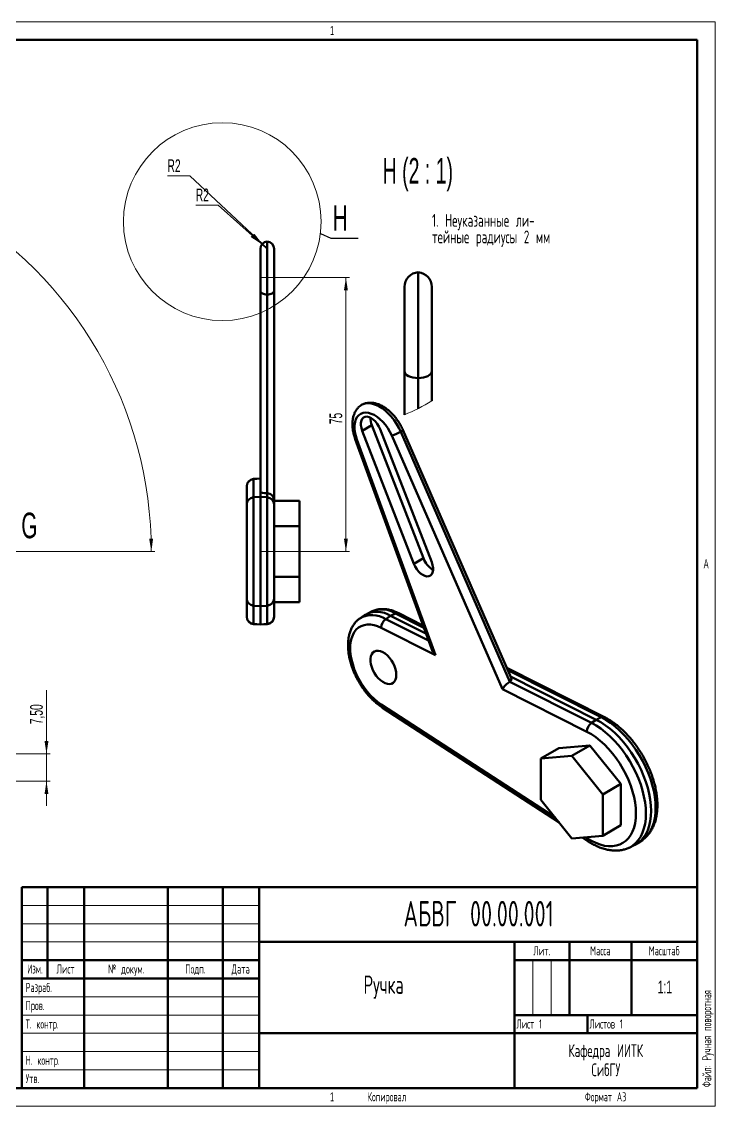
# Model space of a CAD drawing. Header units: millimetres. Extents: x 0 to 420, y 0 to 297.
# Drawn here: x 229.9 to 420, y 0 to 297 of the extents above; entities that cross this region are included whole.
import ezdxf

# ---------------------------------------------------------------- set-up
doc = ezdxf.new("R2010")
doc.units = ezdxf.units.MM
doc.layers.add('ОСНОВНОЙ', color=7, linetype='Continuous', lineweight=25)
doc.styles.add('SLDTEXTSTYLE0', font='TXT', dxfattribs={"width": 0.605, "bigfont": 'bigfont'})
doc.styles.add('SLDTEXTSTYLE1', font='TXT', dxfattribs={"width": 0.620146, "bigfont": 'bigfont'})
doc.styles.add('SLDTEXTSTYLE2', font='TXT', dxfattribs={"width": 0.605})
doc.styles.add('SLDTEXTSTYLE3', font='TXT', dxfattribs={"width": 0.559127, "bigfont": 'bigfont'})
doc.styles.add('SLDTEXTSTYLE4', font='TXT', dxfattribs={"width": 0.57})
doc.dimstyles.new('SLDDIMSTYLE0', dxfattribs={"dimtxt": 3.5, "dimasz": 3.5, "dimexe": 0, "dimexo": 0.0625, "dimgap": 0.875, "dimtad": 2, "dimdec": 4, "dimzin": 12, "dimdsep": 46, "dimtxsty": 'SLDTEXTSTYLE2', "dimsah": 1, "dimcen": 0.09, "dimazin": 3, "dimtfac": 1, "dimtdec": 3, "dimtofl": 0, "dimtmove": 0, "dimatfit": 3, "dimfxl": 0, "dimfrac": 2, "dimtolj": 1, "dimtzin": 12, "dimarcsym": 0})
doc.dimstyles.new('SLDDIMSTYLE1', dxfattribs={"dimtxt": 3.5, "dimasz": 3.5, "dimexe": 0, "dimexo": 0.0625, "dimgap": 0.875, "dimtad": 2, "dimrnd": 1e-09, "dimzin": 12, "dimdsep": 46, "dimtxsty": 'SLDTEXTSTYLE2', "dimsah": 1, "dimcen": 0.09, "dimadec": 0, "dimazin": 3, "dimtfac": 1, "dimtdec": 3, "dimtofl": 0, "dimtmove": 0, "dimatfit": 3, "dimfxl": 0, "dimfrac": 2, "dimtolj": 1, "dimtzin": 12, "dimarcsym": 0})
doc.dimstyles.new('SLDDIMSTYLE2', dxfattribs={"dimtxt": 3.5, "dimasz": 3.5, "dimexe": 0, "dimexo": 0.0625, "dimgap": 0.875, "dimtad": 0, "dimtih": 1, "dimtoh": 1, "dimrnd": 1e-09, "dimzin": 12, "dimdsep": 46, "dimtxsty": 'SLDTEXTSTYLE2', "dimsah": 1, "dimcen": 0, "dimadec": 0, "dimazin": 3, "dimtfac": 1, "dimtdec": 3, "dimtofl": 0, "dimtmove": 0, "dimatfit": 3, "dimfxl": 0, "dimfrac": 2, "dimtolj": 1, "dimtzin": 12, "dimarcsym": 0})
doc.dimstyles.new('SLDDIMSTYLE3', dxfattribs={"dimtxt": 3.5, "dimasz": 3.5, "dimexe": 0, "dimexo": 0.0625, "dimgap": 0.875, "dimtad": 2, "dimrnd": 1e-09, "dimzin": 12, "dimdsep": 46, "dimtxsty": 'SLDTEXTSTYLE2', "dimsah": 1, "dimcen": 0.09, "dimadec": 0, "dimazin": 3, "dimtfac": 1, "dimtdec": 3, "dimtmove": 0, "dimatfit": 0, "dimfxl": 0, "dimfrac": 2, "dimtolj": 1, "dimtzin": 12, "dimarcsym": 0})
doc.dimstyles.new('SLDDIMSTYLE4', dxfattribs={"dimtxt": 0.18, "dimasz": 3.5, "dimexe": 0, "dimexo": 0.0625, "dimgap": 0, "dimtad": 0, "dimtih": 1, "dimtoh": 1, "dimdec": 0, "dimrnd": 1e-09, "dimzin": 0, "dimdsep": 46, "dimtxsty": 'Standard', "dimblk1": 'NONE', "dimblk2": 'NONE', "dimsah": 1, "dimcen": 0.09, "dimadec": 0, "dimazin": 0, "dimtfac": 3.5, "dimtdec": 0, "dimtofl": 0, "dimtmove": 0, "dimatfit": 3, "dimldrblk": 'NONE', "dimfxl": 0, "dimfrac": 2, "dimtolj": 1, "dimtzin": 0, "dimarcsym": 0})

# ---------------------------------------------------------------- blocks, each defined once
blk = doc.blocks.new('_D')
at = {"color": 7, "linetype": 'Continuous', "lineweight": 0}
for p, q in [((111.28, 229.2), (100.63, 247.65)), ((194.5, 151.92), (266.45, 151.92))]:
    blk.add_line(p, q, dxfattribs=at)
at = {"color": 7, "linetype": 'Continuous', "lineweight": 18}
blk.add_arc((155.9, 151.92), 109.54, 0, 120, dxfattribs=at)
for points in [[(101.13, 246.79), (104.45, 248.02), (103.93, 248.96)], [(265.45, 151.92), (265.93, 155.43), (264.85, 155.41)]]:
    blk.add_solid(points, dxfattribs=at)
at = {"color": 7, "linetype": 'Continuous', "lineweight": 18, "insert": (208.62, 253.18), "char_height": 3.5, "attachment_point": 1, "rotation": 330, "style": 'SLDTEXTSTYLE2'}
blk.add_mtext('120°', dxfattribs=at)
blk = doc.blocks.new('_D_5')
at = {"color": 7, "linetype": 'Continuous', "lineweight": 0}
for p, q in [((295.34, 226.92), (319.77, 226.92)), ((318.77, 151.92), (318.77, 226.92)), ((295.34, 151.92), (319.77, 151.92))]:
    blk.add_line(p, q, dxfattribs=at)
at = {"color": 7, "linetype": 'Continuous', "lineweight": 18}
for points in [[(318.77, 226.92), (318.23, 223.42), (319.31, 223.42)], [(318.77, 151.92), (319.31, 155.42), (318.23, 155.42)]]:
    blk.add_solid(points, dxfattribs=at)
at = {"color": 7, "linetype": 'Continuous', "lineweight": 18, "insert": (314.26, 186.75), "char_height": 3.5, "attachment_point": 1, "rotation": 90, "style": 'SLDTEXTSTYLE2'}
blk.add_mtext('75', dxfattribs=at)
blk = doc.blocks.new('_D_6')
at = {"color": 7, "linetype": 'Continuous', "lineweight": 0}
for p, q in [((283.75, 246.79), (277.61, 246.79)), ((295.6, 236.13), (283.75, 246.79)), ((297.08, 234.79), (295.6, 236.13))]:
    blk.add_line(p, q, dxfattribs=at)
at = {"color": 7, "linetype": 'Continuous', "lineweight": 18}
blk.add_solid([(295.6, 236.13), (293.36, 238.87), (292.63, 238.07)], dxfattribs=at)
at = {"color": 7, "linetype": 'Continuous', "lineweight": 18, "insert": (277.61, 251.3), "char_height": 3.5, "attachment_point": 1, "style": 'SLDTEXTSTYLE2'}
blk.add_mtext('R2', dxfattribs=at)
blk = doc.blocks.new('_D_7')
at = {"color": 7, "linetype": 'Continuous', "lineweight": 0}
for p, q in [((276, 254.79), (269.86, 254.79)), ((295.87, 236.16), (276, 254.79)), ((297.33, 234.79), (295.87, 236.16))]:
    blk.add_line(p, q, dxfattribs=at)
at = {"color": 7, "linetype": 'Continuous', "lineweight": 18}
blk.add_solid([(295.87, 236.16), (293.69, 238.94), (292.95, 238.16)], dxfattribs=at)
at = {"color": 7, "linetype": 'Continuous', "lineweight": 18, "insert": (269.86, 259.3), "char_height": 3.5, "attachment_point": 1, "style": 'SLDTEXTSTYLE2'}
blk.add_mtext('R2', dxfattribs=at)
blk = doc.blocks.new('_None')
blk = doc.blocks.new('_D_12')
at = {"color": 7, "linetype": 'Continuous', "lineweight": 0}
for p, q in [((236.71, 96.52), (236.71, 113.94)), ((196.04, 96.52), (237.71, 96.52)), ((236.71, 96.52), (236.71, 89.02)), ((195.51, 89.02), (237.71, 89.02)), ((236.71, 89.02), (236.71, 82.29))]:
    blk.add_line(p, q, dxfattribs=at)
at = {"color": 7, "linetype": 'Continuous', "lineweight": 18}
for points in [[(236.71, 96.52), (237.25, 100.02), (236.18, 100.02)], [(236.71, 89.02), (236.18, 85.52), (237.25, 85.52)]]:
    blk.add_solid(points, dxfattribs=at)
at = {"color": 7, "linetype": 'Continuous', "lineweight": 18, "insert": (232.2, 104.59), "char_height": 3.5, "attachment_point": 1, "rotation": 90, "style": 'SLDTEXTSTYLE2'}
blk.add_mtext('7,50', dxfattribs=at)

msp = doc.modelspace()

# ---------------------------------------------------------------- linework, layer by layer
at = {"color": 7, "linetype": 'Continuous', "lineweight": 18}
for p, q in [((0, 297), (420, 297)), ((420, 297), (420, 0)), ((230, 55), (295, 55)), ((230, 50), (295, 50)), ((230, 45), (295, 45)), ((370, 40), (370, 25)), ((375, 40), (375, 25)), ((230, 30), (295, 30)), ((230, 25), (295, 25)), ((230, 20), (295, 20)), ((230, 15), (295, 15)), ((230, 10), (295, 10)), ((0, 0), (420, 0))]:
    msp.add_line(p, q, dxfattribs=at)
at = {"color": 7, "linetype": 'Continuous', "lineweight": 50}
for p, q in [((415, 292), (20, 292)), ((415, 5), (415, 292)), ((295.33369, 223.22458), (295.33369, 234.79069)), ((297.2232, 222.28708), (297.2232, 236.78763)), ((299.08369, 234.7925), (299.08369, 223.22373)), ((338.58758, 199.38457), (338.58758, 228.38569)), ((295.33369, 168.14131), (295.33369, 223.22458)), ((299.08369, 223.22373), (299.08369, 166.07845)), ((334.80856, 201.25959), (334.80856, 224.3918)), ((342.30856, 224.39543), (342.30856, 201.25788)), ((297.2232, 167.87612), (297.2232, 222.28708)), ((334.80856, 189.34388), (334.80856, 201.25959)), ((338.58758, 191.09761), (338.58758, 199.38457)), ((342.30856, 201.25788), (342.30856, 193.19063)), ((325.88867, 186.51774), (323.23702, 184.98697)), ((323.23702, 184.98697), (337.37916, 148.53709)), ((325.88867, 186.51774), (340.03081, 150.06785)), ((342.27814, 148.97513), (328.136, 185.42501)), ((333.80333, 184.6919), (363.69299, 116.26566)), ((364.03631, 117.33612), (334.38733, 185.21137)), ((321.32248, 182.71847), (342.19497, 125.33829)), ((321.78778, 182.58575), (343.273, 123.52114)), ((361.6595, 114.23644), (331.31818, 183.69665)), ((291.58369, 169.75756), (291.58369, 169.7925)), ((291.58369, 164.76734), (291.58369, 169.75756)), ((295.33369, 171.91976), (293.44417, 171.78763)), ((293.44417, 171.74879), (295.33369, 171.88066)), ((293.44417, 171.78763), (293.44417, 171.74879)), ((293.44417, 171.74879), (293.44417, 166.75857)), ((293.44417, 166.75857), (295.33369, 166.89043)), ((293.44417, 166.75857), (293.44417, 137.08096)), ((295.33369, 168.14131), (295.33369, 166.89043)), ((295.33369, 166.89043), (295.33369, 136.94909)), ((297.2232, 166.75857), (295.33369, 166.89043)), ((297.2232, 166.75857), (297.2232, 167.87612)), ((297.2232, 137.08096), (297.2232, 166.75857)), ((291.58369, 139.07218), (291.58369, 164.76734)), ((299.08369, 166.07845), (299.08369, 164.76734)), ((306.08369, 165.77617), (299.08369, 165.77617)), ((299.08369, 164.76734), (299.08369, 139.07218)), ((306.08369, 165.77617), (306.08369, 158.84796)), ((306.08369, 158.84796), (299.08369, 158.84796)), ((306.08369, 158.84796), (306.08369, 144.99156)), ((340.03081, 150.06785), (337.37916, 148.53709)), ((306.08369, 144.99156), (299.08369, 144.99156)), ((306.08369, 144.99156), (306.08369, 138.06335)), ((291.58369, 134.08196), (291.58369, 139.07218)), ((293.44417, 137.08096), (295.33369, 136.94909)), ((293.44417, 137.08096), (293.44417, 132.09073)), ((297.2232, 137.08096), (295.33369, 136.94909)), ((295.33369, 136.94909), (295.33369, 131.95886)), ((297.2232, 132.09073), (297.2232, 137.08096)), ((299.08369, 139.07218), (299.08369, 134.08196)), ((306.08369, 138.06335), (299.08369, 138.06335)), ((291.58369, 134.04702), (291.58369, 134.08196)), ((299.08369, 134.08196), (299.08369, 134.04702)), ((323.82792, 134.46952), (322.56108, 133.58581)), ((325.96852, 135.55289), (324.56973, 134.89776)), ((329.69588, 133.4333), (331.02613, 134.31566)), ((332.36805, 134.97592), (331.02613, 134.31566)), ((340.70779, 129.42667), (331.02613, 134.31566)), ((340.11161, 131.06562), (332.36805, 134.97592)), ((339.88815, 131.67994), (333.2591, 135.02744)), ((293.44417, 132.09073), (295.33369, 131.95886)), ((293.44417, 132.09073), (293.44417, 132.05189)), ((293.44417, 132.05189), (295.33369, 131.91976)), ((297.2232, 132.09073), (295.33369, 131.95886)), ((295.33369, 131.91976), (297.2232, 132.05189)), ((295.33369, 131.95886), (295.33369, 131.91976)), ((297.2232, 132.05189), (297.2232, 132.09073)), ((343.273, 123.52114), (328.46849, 130.99703)), ((329.69588, 133.4333), (341.40032, 127.52287)), ((389.60667, 106.5734), (362.83158, 120.09411)), ((388.71562, 106.52188), (363.11262, 119.45072)), ((363.69299, 116.26566), (386.04345, 104.97927)), ((387.3737, 105.86162), (363.86243, 117.73419)), ((384.81606, 102.54299), (361.6595, 114.23644)), ((328.46849, 110.01588), (376.00485, 79.13618)), ((328.79319, 109.1551), (377.09816, 77.77611)), ((386.04345, 104.97927), (387.3737, 105.86162)), ((388.71562, 106.52188), (387.3737, 105.86162)), ((372.1709, 95.21989), (377.12065, 98.07732)), ((385.60593, 98.83603), (377.12065, 98.07732)), ((380.65618, 95.9786), (385.60593, 98.83603)), ((394.09121, 88.28042), (385.60593, 98.83603)), ((380.65618, 95.9786), (372.1709, 95.21989)), ((372.1709, 95.21989), (372.1709, 83.90557)), ((389.14146, 85.42299), (380.65618, 95.9786)), ((389.14146, 85.42299), (394.09121, 88.28042)), ((394.09121, 76.9661), (394.09121, 88.28042)), ((372.1709, 83.90557), (380.65618, 73.34996)), ((389.14146, 74.10867), (389.14146, 85.42299)), ((389.14146, 74.10867), (394.09121, 76.9661)), ((380.65618, 73.34996), (389.14146, 74.10867)), ((383.51789, 73.60584), (385.14077, 72.55162)), ((384.39724, 73.68447), (384.81606, 73.4124)), ((396.3512, 70.81207), (397.75, 71.4672)), ((398.73907, 72.03818), (400.00592, 72.92189)), ((230, 60), (415, 60)), ((230, 60), (230, 5)), ((237, 35), (237, 60)), ((247, 60), (247, 5)), ((270, 60), (270, 5)), ((285, 60), (285, 5)), ((295, 60), (295, 5)), ((295, 45), (415, 45)), ((365, 45), (365, 5)), ((380, 45), (380, 25)), ((397, 45), (397, 25)), ((230, 40), (295, 40)), ((365, 40), (415, 40)), ((230, 35), (295, 35)), ((365, 25), (415, 25)), ((385, 25), (385, 20)), ((295, 20), (415, 20)), ((20, 5), (415, 5))]:
    msp.add_line(p, q, dxfattribs=at)
at = {"color": 7, "linetype": 'Continuous', "lineweight": 50, "flags": 128}
for points in [[(297.2232, 222.28708), (296.84913, 222.31362), (296.4924, 222.37275), (296.16578, 222.46236), (295.88094, 222.57925), (295.64808, 222.71923), (295.47553, 222.87729), (295.36947, 223.04777), (295.33369, 223.22458)], [(299.08369, 223.22373), (299.04859, 223.0486), (298.94452, 222.87961), (298.77514, 222.7227), (298.54639, 222.58337), (298.26631, 222.46653), (297.94471, 222.37625), (297.59289, 222.31573), (297.2232, 222.28708)], [(338.58758, 199.38457), (337.83945, 199.43765), (337.12599, 199.55592), (336.47273, 199.73515), (335.90305, 199.96892), (335.43734, 200.24888), (335.09224, 200.56499), (334.88012, 200.90597), (334.80856, 201.25959)], [(342.30856, 201.25788), (342.23836, 200.90762), (342.03023, 200.56963), (341.69147, 200.25582), (341.23397, 199.97717), (340.6738, 199.74348), (340.0306, 199.56293), (339.32697, 199.44188), (338.58758, 199.38457)], [(322.85032, 191.92263), (323.0418, 192.04629), (323.69879, 192.34713), (324.42485, 192.50692), (325.20838, 192.52309), (326.03684, 192.3954), (326.897, 192.12588), (327.77508, 191.71884), (328.65707, 191.18079), (329.52884, 190.52033), (330.37646, 189.74803), (331.18638, 188.87623), (331.94565, 187.91887), (332.64212, 186.89127), (333.26467, 185.80985), (333.80333, 184.6919)], [(331.31818, 183.69665), (330.8214, 184.71393), (330.23864, 185.69054), (329.58208, 186.60611), (328.8654, 187.44151), (328.10359, 188.17931), (327.31253, 188.8041), (326.50876, 189.30284), (325.70903, 189.66512), (324.93006, 189.88338), (324.18811, 189.95305), (323.49865, 189.87268), (322.87609, 189.64396), (322.33343, 189.27165), (321.88199, 188.76353), (321.53119, 188.13021), (321.28836, 187.3849), (321.15858, 186.54318), (321.14454, 185.6226), (321.24654, 184.64239), (321.46246, 183.62301), (321.78778, 182.58575)], [(328.136, 185.42501), (327.78844, 186.17806), (327.34902, 186.88863), (326.83694, 187.52566), (326.27458, 188.0613), (325.68651, 188.47216), (325.09845, 188.74026), (324.53609, 188.85391), (324.02401, 188.80812), (323.58458, 188.6049), (323.23702, 188.25314), (322.99652, 187.76819), (322.87358, 187.17127), (322.87358, 186.48846), (322.99652, 185.74959), (323.23702, 184.98697)], [(333.80333, 184.6919), (334.03469, 184.83792), (334.2131, 184.96865), (334.33216, 185.07942), (334.38762, 185.16627), (334.38733, 185.21137)], [(321.78778, 182.58575), (321.57969, 182.59152), (321.42854, 182.62575), (321.33964, 182.68723), (321.32248, 182.71847)], [(337.37916, 148.53709), (337.72672, 147.78404), (338.16614, 147.07347), (338.67822, 146.43645), (339.24059, 145.9008), (339.82865, 145.48995), (340.41671, 145.22184), (340.97907, 145.10819), (341.49116, 145.15398), (341.93058, 145.3572), (342.27814, 145.70897), (342.51864, 146.19391), (342.64158, 146.79083), (342.64158, 147.47364), (342.51864, 148.21251), (342.27814, 148.97513)], [(328.46849, 130.99703), (327.45919, 131.44104), (326.46957, 131.74461), (325.51196, 131.90396), (324.59832, 131.91709), (323.74003, 131.78386), (322.94778, 131.50591), (322.23147, 131.08672), (321.60003, 130.5315), (321.06132, 129.84719), (320.62206, 129.04231), (320.28773, 128.12691), (320.0625, 127.11239), (319.94918, 126.0114), (319.94918, 124.83769), (320.0625, 123.60586), (320.28773, 122.3313), (320.62206, 121.02989), (321.06132, 119.71786), (321.60003, 118.41156), (322.23147, 117.1273), (322.94778, 115.88107), (323.74003, 114.68842), (324.59832, 113.56421), (325.51196, 112.52248), (326.46957, 111.57621), (327.45919, 110.73719), (328.46849, 110.01588)], [(332.57292, 118.13701), (332.5161, 118.89881), (332.34748, 119.70172), (332.07246, 120.51994), (331.6999, 121.32717), (331.24176, 122.09747), (330.71277, 122.80607), (330.12993, 123.43021), (329.51197, 123.94982), (328.87877, 124.3482), (328.25066, 124.61255), (327.64783, 124.73437), (327.08967, 124.70974), (326.59411, 124.53947), (326.17708, 124.22901), (325.85198, 123.78835), (325.62926, 123.23165), (325.51609, 122.57681), (325.51609, 121.84487), (325.62926, 121.05935), (325.85198, 120.24551), (326.17708, 119.4295), (326.59411, 118.63755), (327.08967, 117.89511), (327.64783, 117.22605), (328.25066, 116.65186), (328.87877, 116.19101), (329.51197, 115.85831), (330.12993, 115.66444), (330.71277, 115.61565), (331.24176, 115.71349), (331.6999, 115.95483), (332.07246, 116.33191), (332.34748, 116.8326), (332.5161, 117.44082), (332.57292, 118.13701)], [(386.04345, 104.97927), (387.31762, 104.26897), (388.58853, 103.42712), (389.84572, 102.46065), (391.07885, 101.37751), (392.27777, 100.1866), (393.43262, 98.89773), (394.53389, 97.52151), (395.57253, 96.06926), (396.53999, 94.55292), (397.4283, 92.98498), (398.23015, 91.37833), (398.93896, 89.7462), (399.54889, 88.10202), (400.05491, 86.4593), (400.45287, 84.83158), (400.73948, 83.23225), (400.9124, 81.67445), (400.9702, 80.17102), (400.9124, 78.73432), (400.73948, 77.37618), (400.45287, 76.10777), (400.05491, 74.93952), (399.54889, 73.88105), (398.93896, 72.94106), (398.23015, 72.1273), (397.4283, 71.44646), (396.53999, 70.90414), (396.31046, 70.79315)], [(397.75, 71.4672), (397.94004, 71.55989), (398.83426, 72.10581), (399.64145, 72.79118), (400.35497, 73.61035), (400.96895, 74.55659), (401.47834, 75.6221), (401.87894, 76.79812), (402.16746, 78.07497), (402.34153, 79.44214), (402.39972, 80.88839), (402.34153, 82.40182), (402.16746, 83.96998), (401.87894, 85.57995), (401.47834, 87.21849), (400.96895, 88.87213), (400.35497, 90.52725), (399.64145, 92.17024), (398.83426, 93.78757), (397.94004, 95.36594), (396.96615, 96.89236), (395.92061, 98.35427), (394.81201, 99.73964), (393.64948, 101.03708), (392.44258, 102.23591), (391.20125, 103.32626), (389.9357, 104.29916), (388.65634, 105.1466), (387.3737, 105.86162)], [(400.00592, 72.92189), (400.10047, 72.98908), (400.90233, 73.66992), (401.61114, 74.48368), (402.22106, 75.42366), (402.72708, 76.48213), (403.12504, 77.65038), (403.41166, 78.91879), (403.58458, 80.27694), (403.64238, 81.71364), (403.58458, 83.21707), (403.41166, 84.77486), (403.12504, 86.3742), (402.72708, 88.00192), (402.22106, 89.64463), (401.61114, 91.28881), (400.90233, 92.92095), (400.10047, 94.52759), (399.21216, 96.09553), (398.24471, 97.61187), (397.20607, 99.06413), (396.10479, 100.44035), (394.94994, 101.72921), (393.75102, 102.92012), (392.51789, 104.00326), (391.2607, 104.96974), (389.98979, 105.81158), (388.71562, 106.52188)], [(384.81606, 73.4124), (386.0297, 72.69145), (387.23943, 72.1073), (388.4341, 71.66534), (389.60268, 71.36963), (390.73439, 71.22291), (391.8188, 71.22652), (392.8459, 71.38045), (393.80621, 71.68326), (394.69089, 72.13217), (395.49177, 72.72303), (396.20146, 73.45039), (396.81342, 74.30755), (397.322, 75.28659), (397.72251, 76.37849), (398.01126, 77.57318), (398.18558, 78.85963), (398.24387, 80.22598), (398.18558, 81.65963), (398.01126, 83.14735), (397.72251, 84.67542), (397.322, 86.22974), (396.81342, 87.79598), (396.20146, 89.35969), (395.49177, 90.90644), (394.69089, 92.42198), (393.80621, 93.89231), (392.8459, 95.30389), (391.8188, 96.64368), (390.73439, 97.89932), (389.60268, 99.05925), (388.4341, 100.11275), (387.23943, 101.05011), (386.0297, 101.86269), (384.81606, 102.54299)]]:
    msp.add_lwpolyline(points, dxfattribs=at)
at = {"color": 7, "linetype": 'Continuous', "lineweight": 18}
msp.add_circle((284.88772, 242.25058), 27.07972, dxfattribs=at)
at = {"color": 7, "linetype": 'Continuous', "lineweight": 50}
for centre, radius, start, end in [((297.33369, 234.79069), 2, 93.1668331, 180), ((297.08369, 234.7925), 2, 0, 86), ((338.80856, 224.3918), 4, 93.1668603, 179.9999613), ((338.30856, 224.39544), 4, 359.9998988, 86.0000062), ((330.50185, 188.41757), 4.98907, 178.3046136, 202.3831745), ((328.79127, 193.60662), 10.22707, 284.3048382, 299.3456712), ((293.58369, 169.7925), 2, 94, 180), ((293.58141, 169.75579), 1.99772, 93.9390378, 179.9491028), ((293.58141, 164.76556), 1.99772, 93.9390378, 179.9491028), ((297.08597, 164.76556), 1.99772, 0.0508972, 86.0609622), ((345.55618, 152.01583), 5.8587, 199.4202072, 240.2820388), ((293.58141, 139.07396), 1.99772, 180.0508972, 266.0609622), ((297.08597, 139.07396), 1.99772, 273.9390378, 359.9491028), ((293.58141, 134.08373), 1.99772, 180.0508972, 266.0609622), ((293.58369, 134.04702), 2, 180, 266), ((297.08597, 134.08373), 1.99772, 273.9390378, 359.9491028), ((297.08369, 134.04702), 2, 274, 0), ((326.00421, 127.68991), 6.82752, 57.2684193, 120.2986935), ((327.30151, 128.5207), 6.88871, 57.269768, 120.2811666), ((328.59884, 128.9483), 7.10909, 57.9812698, 111.7151708), ((332.86408, 134.12817), 0.9822, 66.2857374, 120.3324125), ((331.4181, 131.03834), 2.9499, 125.7199038, 180.8024261), ((329.35655, 109.85925), 0.90177, 169.9969951, 231.3381241), ((387.76567, 102.5843), 2.9499, 125.7199038, 180.8024261), ((389.21163, 105.6742), 0.98213, 66.2677139, 120.3335389), ((385.70434, 73.25579), 0.90198, 170.0011591, 231.2969899)]:
    msp.add_arc(centre, radius, start, end, dxfattribs=at)
at = {"color": 7, "linetype": 'Continuous', "lineweight": 18}
msp.add_arc((313.9163, 239.31223), 54.16015, 292.6902898, 301.6162797, dxfattribs=at)
at = {"color": 7, "linetype": 'Continuous', "lineweight": 50}
for centre, major_axis, ratio, start_param, end_param in [((297.33369, 168.0057), (1.99998, -0.13625), 0.068323218, 3.146247176, 4.661771839), ((297.08369, 166.07845), (2, 0), 0.901032942, 0, 1.500983157), ((344.68721, 124.33755), (-2.39835, 2.70148), 0.444635812, 0.843049955, 1.479769618), ((363.07371, 115.05285), (1.53716, 1.45372), 0.270887518, 0.919083476, 2.420066633), ((361.98419, 117.03768), (2.12157, -0.03839), 0.597963709, 5.659550339, 6.550796041)]:
    msp.add_ellipse(centre, major_axis=major_axis, ratio=ratio, start_param=start_param, end_param=end_param, dxfattribs=at)
for points, knots in [([(322.85803, 191.91433), (322.68386, 191.78808), (322.29247, 191.50439), (321.78738, 190.93515), (321.33277, 190.24626), (320.97788, 189.46693), (320.72263, 188.60488), (320.57278, 187.66458), (320.53287, 186.65757), (320.60443, 185.60061), (320.78719, 184.51378), (321.03522, 183.54731), (321.24212, 182.95032), (321.32248, 182.71847)], [0, 0, 0, 0, 0.070559839, 0.158560854, 0.247571245, 0.338835266, 0.433151006, 0.530629629, 0.630631943, 0.73208439, 0.833912448, 0.935494183, 1, 1, 1, 1]), ([(334.38733, 185.21137), (334.30079, 185.40292), (334.05368, 185.9499), (333.57952, 186.83026), (332.94694, 187.82656), (332.24401, 188.76445), (331.47998, 189.63179), (330.66181, 190.41657), (329.79669, 191.10694), (328.89182, 191.69049), (327.95652, 192.15317), (327.00413, 192.4804), (326.0866, 192.65227), (325.1932, 192.68421), (324.34923, 192.56818), (323.6908, 192.38471), (323.35564, 192.19939), (323.26736, 192.15058)], [0, 0, 0, 0, 0.03909218, 0.111631369, 0.184198327, 0.256893228, 0.329848896, 0.403218387, 0.477135736, 0.551672139, 0.626743326, 0.701774626, 0.77578251, 0.840127651, 0.909387782, 0.97613292, 1, 1, 1, 1]), ([(333.2591, 135.02744), (333.06153, 135.12341), (332.49607, 135.39808), (331.55553, 135.75228), (330.44666, 136.04042), (329.35543, 136.18219), (328.29786, 136.18006), (327.29551, 136.02454), (326.53178, 135.81493), (326.13027, 135.61325), (326.01929, 135.55751)], [0, 0, 0, 0, 0.080213221, 0.229579339, 0.37853291, 0.525674326, 0.669913246, 0.810560069, 0.947639798, 1, 1, 1, 1]), ([(322.56945, 133.57069), (322.45802, 133.49792), (322.08401, 133.25369), (321.53184, 132.71654), (320.92067, 131.97458), (320.40669, 131.12725), (319.98689, 130.18702), (319.66713, 129.15588), (319.45151, 128.0418), (319.34377, 126.85533), (319.3455, 125.61002), (319.456, 124.32078), (319.67259, 123.00216), (319.99133, 121.6677), (320.40769, 120.32963), (320.91667, 118.99975), (321.5129, 117.68952), (322.19062, 116.41023), (322.94369, 115.17298), (323.76558, 113.98868), (324.64949, 112.8679), (325.58846, 111.82088), (326.57544, 110.85709), (327.58491, 110.00256), (328.33206, 109.45765), (328.73195, 109.19528), (328.79319, 109.1551)], [0, 0, 0, 0, 0.017255385, 0.057919004, 0.098823585, 0.14035413, 0.182774572, 0.226178605, 0.270475999, 0.315438552, 0.360791709, 0.40629737, 0.451766755, 0.497138566, 0.542397479, 0.587554957, 0.632636644, 0.677675225, 0.722706799, 0.76776423, 0.812878494, 0.858088537, 0.90343218, 0.948943043, 0.992180892, 1, 1, 1, 1]), ([(399.99596, 72.92934), (400.22186, 73.09118), (400.73544, 73.45912), (401.43954, 74.1678), (402.11887, 75.02301), (402.70498, 75.98403), (403.19754, 77.04264), (403.5916, 78.19529), (403.88333, 79.43468), (404.06942, 80.75163), (404.14806, 82.13512), (404.11901, 83.57317), (403.98347, 85.05371), (403.74373, 86.5651), (403.40279, 88.09637), (402.96413, 89.63703), (402.43163, 91.17676), (401.80959, 92.70541), (401.10266, 94.21289), (400.31587, 95.68925), (399.45462, 97.12468), (398.52464, 98.50949), (397.53199, 99.83431), (396.48294, 101.09006), (395.38388, 102.26811), (394.24137, 103.35994), (393.06206, 104.35827), (391.85254, 105.25271), (390.69784, 105.99596), (389.94457, 106.39459), (389.60667, 106.5734)], [0, 0, 0, 0, 0.026493272, 0.060232762, 0.094224154, 0.128661361, 0.163660015, 0.199241923, 0.235341263, 0.271833829, 0.308577644, 0.345447042, 0.3823401, 0.419196547, 0.455994097, 0.492727107, 0.529400139, 0.566023609, 0.602611133, 0.639178007, 0.675740401, 0.712313104, 0.748909303, 0.785546011, 0.822240033, 0.859007337, 0.895861804, 0.932812943, 0.969861976, 1, 1, 1, 1]), ([(385.14077, 72.55162), (385.35912, 72.41333), (385.98895, 72.01446), (387.04259, 71.44436), (388.29818, 70.88651), (389.5535, 70.46032), (390.7973, 70.16991), (392.01761, 70.02041), (393.20224, 70.01225), (394.33645, 70.14858), (395.37672, 70.39945), (396.00597, 70.6699), (396.29913, 70.7959)], [0, 0, 0, 0, 0.057646765, 0.166279716, 0.275118289, 0.383818731, 0.492017313, 0.59924438, 0.705012105, 0.808960933, 0.910999605, 1, 1, 1, 1])]:
    msp.add_open_spline(points, degree=3, knots=knots, dxfattribs=at)
at = {"layer": 'ОСНОВНОЙ', "linetype": 'Continuous', "lineweight": 18}
for p, q in [((20, 292), (415, 292)), ((415, 292), (415, 5)), ((415.001, 148.5), (414.999, 148.5)), ((415, 5), (20, 5))]:
    msp.add_line(p, q, dxfattribs=at)

# ---------------------------------------------------------------- texts
at = {"color": 7, "linetype": 'Continuous', "lineweight": 0}
for s, insert, char_height, attachment_point, style in [('H (2 : 1)', (338.47592, 259.67853), 7, 2, 'SLDTEXTSTYLE4'), ('1. Неуказанные ли-', (342.362, 244.34043), 3.5, 1, 'SLDTEXTSTYLE0'), ('тейные радиусы 2 мм', (342.362, 239.81959), 3.5, 1, 'SLDTEXTSTYLE0'), ('АБВГ 00.00.001', (355.13429, 56.23677), 7, 2, 'SLDTEXTSTYLE0'), ('Лит.', (372.4479, 43.84718), 2.5, 2, 'SLDTEXTSTYLE1'), ('Масса', (388.49149, 43.84718), 2.5, 2, 'SLDTEXTSTYLE1'), ('Масштаб', (405.97369, 43.84718), 2.5, 2, 'SLDTEXTSTYLE1'), ('Изм.', (233.55987, 38.84718), 2.5, 2, 'SLDTEXTSTYLE3'), ('Лист', (241.93789, 38.84718), 2.5, 2, 'SLDTEXTSTYLE1'), ('№ докум.', (258.58058, 38.84718), 2.5, 2, 'SLDTEXTSTYLE1'), ('Подп.', (277.5216, 38.84718), 2.5, 2, 'SLDTEXTSTYLE1'), ('Дата', (289.92589, 38.84718), 2.5, 2, 'SLDTEXTSTYLE1'), ('Ручка', (329.10111, 35.79866), 5, 2, 'SLDTEXTSTYLE0'), ('Разраб.', (231, 33.78829), 2.5, 1, 'SLDTEXTSTYLE0'), ('1:1', (406.16832, 34.41191), 3.5, 2, 'SLDTEXTSTYLE2'), ('Пров.', (231, 28.84718), 2.5, 1, 'SLDTEXTSTYLE0'), ('Т. контр.', (231, 23.78829), 2.5, 1, 'SLDTEXTSTYLE0'), ('Лист 1', (365.5, 23.78829), 2.5, 1, 'SLDTEXTSTYLE0'), ('Листов 1', (385.5, 23.78829), 2.5, 1, 'SLDTEXTSTYLE0'), ('Кафедра ИИТК', (389.95352, 16.98911), 3.5, 2, 'SLDTEXTSTYLE0'), ('Н. контр.', (231, 13.84718), 2.5, 1, 'SLDTEXTSTYLE0'), ('СибГУ', (390.03342, 11.73911), 3.5, 2, 'SLDTEXTSTYLE0'), ('Утв.', (231, 8.84718), 2.5, 1, 'SLDTEXTSTYLE0'), ('Копировал', (329.98286, 3.84718), 2.5, 2, 'SLDTEXTSTYLE0'), ('Формат А3', (389.92708, 3.84718), 2.5, 2, 'SLDTEXTSTYLE0')]:
    msp.add_mtext(s, dxfattribs=dict(at, insert=insert, char_height=char_height, attachment_point=attachment_point, style=style))
at = {"color": 7, "linetype": 'Continuous', "lineweight": 18, "insert": (315.17152, 246.74536), "char_height": 7, "attachment_point": 1, "style": 'SLDTEXTSTYLE2'}
msp.add_mtext('H', dxfattribs=at)
at = {"color": 7, "linetype": 'Continuous', "insert": (229.81938, 162.55976), "char_height": 7, "attachment_point": 1, "style": 'SLDTEXTSTYLE2'}
msp.add_mtext('G', dxfattribs=at)
at = {"color": 7, "linetype": 'Continuous', "lineweight": 0, "insert": (416.40282, 5.25), "char_height": 2.5, "attachment_point": 1, "rotation": 90, "style": 'SLDTEXTSTYLE0'}
msp.add_mtext('Файл: Ручная поворотная', dxfattribs=at)
at = {"layer": 'ОСНОВНОЙ', "char_height": 2.5, "attachment_point": 2, "style": 'SLDTEXTSTYLE2'}
for s, insert in [('1', (314.98264, 295.82344)), ('A', (417.48698, 149.82344)), ('1', (314.98264, 3.82344))]:
    msp.add_mtext(s, dxfattribs=dict(at, insert=insert))

# ---------------------------------------------------------------- dimensions: what is measured, and where the dimension line sits
at = {"color": 7, "linetype": 'Continuous', "lineweight": 18}
dim = msp.add_angular_dim_2l(base=(210.67342, 246.78763), line1=((118.18258, 151.91976), (194.48961, 151.91976)), line2=((131.28998, 194.54805), (111.28998, 229.18906)), dimstyle='SLDDIMSTYLE0', dxfattribs=at)
dim.commit()
dim.dimension.update_dxf_attribs({"geometry": '_D', "text_midpoint": (210.67342, 246.78763), "dimtype": 162})
for center, mpoint, picture, middle in [((297.33369, 234.79069), (295.8745, 236.15845), '_D_7', (272.92771, 257.4734)), ((297.08369, 234.7925), (295.59691, 236.13023), '_D_6', (280.67953, 249.4734))]:
    dim = msp.add_radius_dim(center=center, mpoint=mpoint, dimstyle='SLDDIMSTYLE2', dxfattribs=at)
    dim.commit()
    dim.dimension.update_dxf_attribs({"geometry": picture, "text_midpoint": middle, "dimtype": 164})
for base, p1, p2, dimstyle, picture, middle in [((316.08369, 226.91976), (295.33369, 151.91976), (295.33369, 226.91976), 'SLDDIMSTYLE1', '_D_5', (316.08369, 189.41976)), ((234.02883, 89.01757), (196.02883, 96.51757), (195.50438, 89.01757), 'SLDDIMSTYLE3', '_D_12', (234.02883, 109.26397))]:
    dim = msp.add_linear_dim(base=base, p1=p1, p2=p2, angle=90, dimstyle=dimstyle, dxfattribs=at)
    dim.commit()
    dim.dimension.update_dxf_attribs({"geometry": picture, "text_midpoint": middle, "dimtype": 160})

# ---------------------------------------------------------------- leaders
at = {"color": 7, "linetype": 'Continuous', "lineweight": 18, "has_arrowhead": 0}
msp.add_leader([(311.77183, 239.00164), (314.67152, 237.7526), (322.10729, 237.7526)], dimstyle='SLDDIMSTYLE4', dxfattribs=at)

doc.saveas('drawing.dxf')
